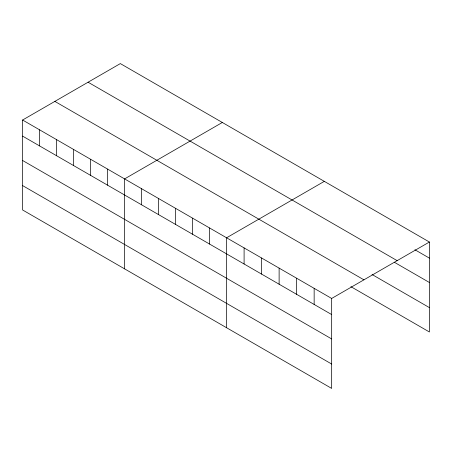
<?xml version="1.0" encoding="UTF-8"?>
<svg xmlns="http://www.w3.org/2000/svg" width="452" height="452" viewBox="0 0 452 452"><rect width="100%" height="100%" fill="white"/><g stroke="black" fill="none" stroke-linecap="round" stroke-linejoin="round"><path stroke-width="0.68" d="M22.6 120.017L331.666 298.456L331.666 388.409L22.6 209.971L22.6 120.017L120.334 63.591L429.4 242.029L429.4 331.983L350.893 286.658M222.327 122.475L124.594 178.902L124.594 268.855M324.316 181.359L226.582 237.786L226.582 327.74M331.666 298.456L429.4 242.029M414.908 249.753L429.4 258.126M88.084 82.213L397.15 260.646M394.37 262.273L429.4 282.494M372.03 274.488L429.4 307.609M54.85 101.395L363.916 279.833M22.6 136.114L331.666 314.552M22.6 160.488L331.666 338.927M22.6 185.597L331.666 364.035M314.151 288.342L314.151 304.439M296.636 278.229L296.636 294.325M279.121 268.121L279.121 284.218M261.612 258.007L261.612 274.104M244.097 247.899L244.097 263.991M209.587 227.972L209.587 244.069M192.586 218.158L192.586 234.255M175.585 208.344L175.585 224.441M158.59 198.53L158.59 214.627M141.589 188.716L141.589 204.812M107.593 169.088L107.593 185.184M90.592 159.273L90.592 175.37M73.597 149.459L73.597 165.556M56.596 139.645L56.596 155.742M39.601 129.831L39.601 145.928"/></g></svg>
